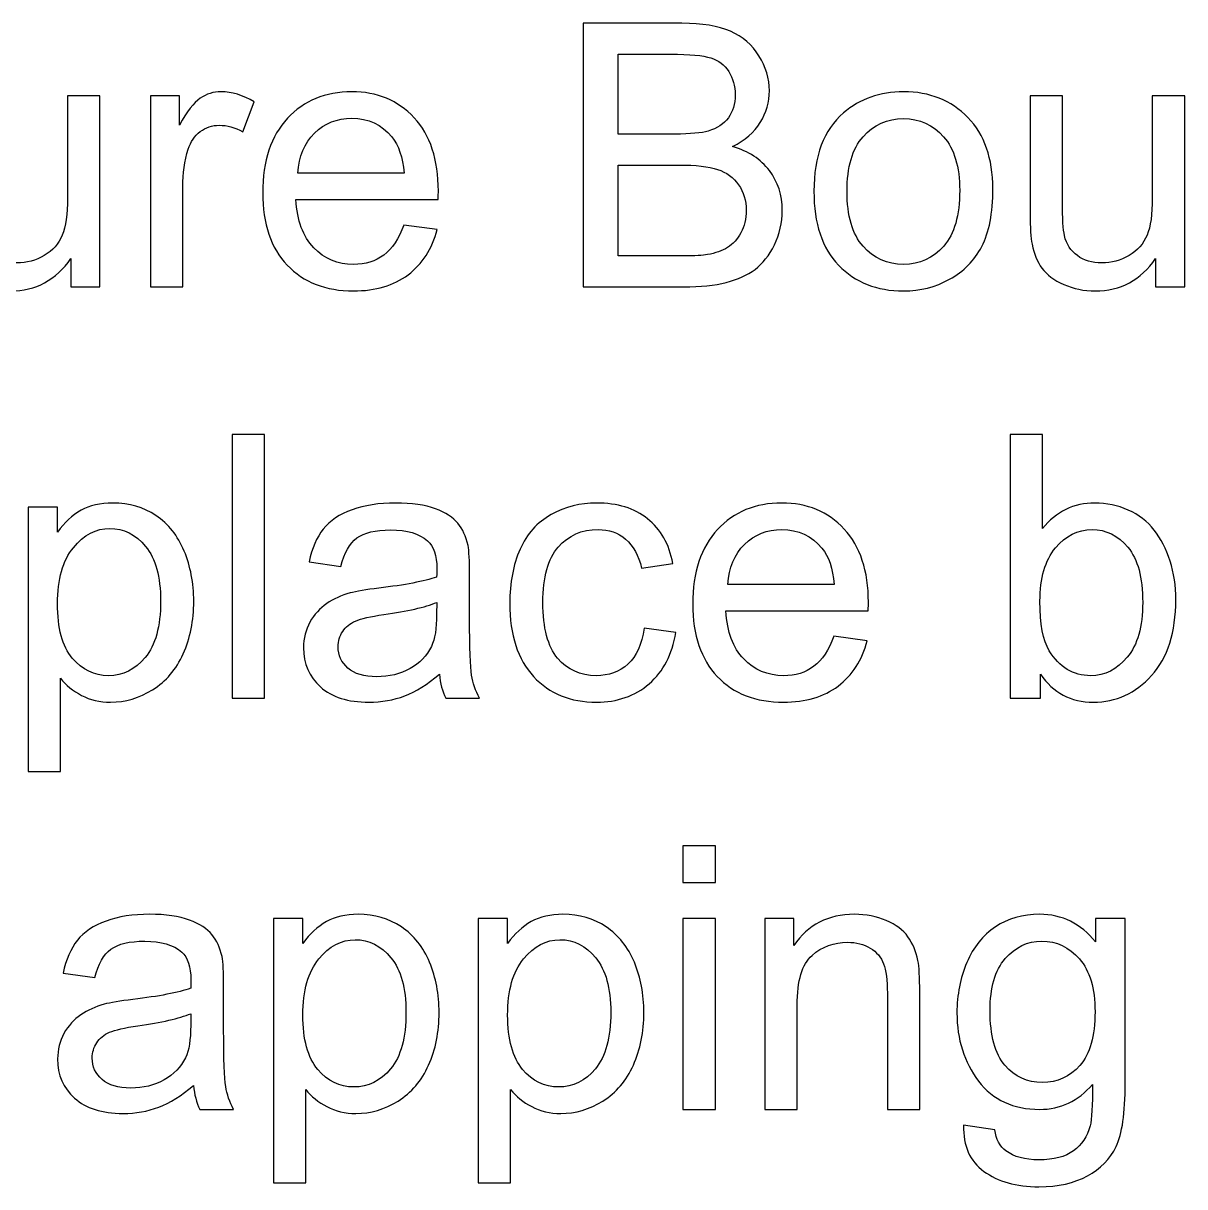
# Model space of a CAD drawing. Header units: centimetres. Extents: x 31 to 203, y -110 to 27.
# Drawn here: x 83.39 to 91.4, y -106.1 to -98.07 of the extents above; entities that cross this region are included whole.
import ezdxf

# ---------------------------------------------------------------- set-up
doc = ezdxf.new("R2010")
doc.units = ezdxf.units.CM
doc.header["$MEASUREMENT"] = 0
doc.layers.add('Layer 1', color=7, linetype='Continuous')

msp = doc.modelspace()

# ---------------------------------------------------------------- linework, layer by layer
at = {"layer": 'Layer 1', "color": 250}
for points, knots in [([(87.25064, -99.88693), (87.25064, -99.88693), (87.25064, -98.06829), (87.25064, -98.06829), (87.25064, -98.06829), (87.93305, -98.06829), (87.93305, -98.06829), (88.07191, -98.06829), (88.18324, -98.08649), (88.26749, -98.12332), (88.35131, -98.16015), (88.41692, -98.21688), (88.46434, -98.2935), (88.51217, -98.3697), (88.53588, -98.44971), (88.53588, -98.53353), (88.53588, -98.611), (88.51471, -98.68424), (88.4728, -98.75282), (88.43089, -98.8214), (88.36739, -98.87686), (88.2823, -98.91919), (88.39237, -98.95136), (88.47704, -99.0064), (88.53588, -99.08429), (88.59515, -99.16176), (88.62478, -99.25362), (88.62478, -99.35946), (88.62478, -99.44497), (88.60658, -99.52413), (88.57059, -99.59737), (88.53461, -99.67061), (88.49016, -99.72691), (88.43724, -99.7667), (88.38433, -99.80607), (88.31786, -99.83613), (88.23828, -99.85645), (88.15827, -99.87677), (88.06048, -99.88693), (87.94448, -99.88693), (87.94448, -99.88693), (87.25064, -99.88693), (87.25064, -99.88693)], [0, 0, 0, 0, 0.0714286, 0.0714286, 0.0714286, 0.1428571, 0.1428571, 0.1428571, 0.2142857, 0.2142857, 0.2142857, 0.2857143, 0.2857143, 0.2857143, 0.3571429, 0.3571429, 0.3571429, 0.4285714, 0.4285714, 0.4285714, 0.5, 0.5, 0.5, 0.5714286, 0.5714286, 0.5714286, 0.6428571, 0.6428571, 0.6428571, 0.7142857, 0.7142857, 0.7142857, 0.7857143, 0.7857143, 0.7857143, 0.8571429, 0.8571429, 0.8571429, 0.9285714, 0.9285714, 0.9285714, 1, 1, 1, 1]), ([(87.49194, -98.83283), (87.49194, -98.83283), (87.88522, -98.83283), (87.88522, -98.83283), (87.9919, -98.83283), (88.06852, -98.82563), (88.11466, -98.81166), (88.17605, -98.79346), (88.22219, -98.76298), (88.25309, -98.72065), (88.284, -98.67831), (88.29966, -98.6254), (88.29966, -98.56147), (88.29966, -98.50094), (88.28527, -98.4476), (88.25606, -98.40188), (88.22727, -98.35573), (88.18578, -98.32398), (88.13202, -98.30705), (88.07826, -98.29012), (87.98597, -98.28165), (87.85558, -98.28165), (87.85558, -98.28165), (87.49194, -98.28165), (87.49194, -98.28165), (87.49194, -98.28165), (87.49194, -98.83283), (87.49194, -98.83283)], [0, 0, 0, 0, 0.1111111, 0.1111111, 0.1111111, 0.2222222, 0.2222222, 0.2222222, 0.3333333, 0.3333333, 0.3333333, 0.4444444, 0.4444444, 0.4444444, 0.5555556, 0.5555556, 0.5555556, 0.6666667, 0.6666667, 0.6666667, 0.7777778, 0.7777778, 0.7777778, 0.8888889, 0.8888889, 0.8888889, 1, 1, 1, 1]), ([(83.71708, -99.88693), (83.71708, -99.88693), (83.71708, -99.69093), (83.71708, -99.69093), (83.61463, -99.84036), (83.47578, -99.91487), (83.3001, -99.91487), (83.22263, -99.91487), (83.15024, -99.90005), (83.08293, -99.87042), (83.01562, -99.84036), (82.96566, -99.80311), (82.93307, -99.75824), (82.90047, -99.71294), (82.87761, -99.65791), (82.86449, -99.59271), (82.8556, -99.54869), (82.85094, -99.47926), (82.85094, -99.38443), (82.85094, -99.38443), (82.85094, -98.56867), (82.85094, -98.56867), (82.85094, -98.56867), (83.07446, -98.56867), (83.07446, -98.56867), (83.07446, -98.56867), (83.07446, -99.29807), (83.07446, -99.29807), (83.07446, -99.41449), (83.07912, -99.49323), (83.08801, -99.53345), (83.10198, -99.59229), (83.13161, -99.63801), (83.17733, -99.67145), (83.22263, -99.7049), (83.27851, -99.72183), (83.34539, -99.72183), (83.41228, -99.72183), (83.47493, -99.7049), (83.53335, -99.67061), (83.59177, -99.63632), (83.63326, -99.58933), (83.65781, -99.53048), (83.68194, -99.47164), (83.69422, -99.3857), (83.69422, -99.27352), (83.69422, -99.27352), (83.69422, -98.56867), (83.69422, -98.56867), (83.69422, -98.56867), (83.91774, -98.56867), (83.91774, -98.56867), (83.91774, -98.56867), (83.91774, -99.88693), (83.91774, -99.88693), (83.91774, -99.88693), (83.71708, -99.88693), (83.71708, -99.88693)], [0, 0, 0, 0, 0.0526316, 0.0526316, 0.0526316, 0.1052632, 0.1052632, 0.1052632, 0.1578947, 0.1578947, 0.1578947, 0.2105263, 0.2105263, 0.2105263, 0.2631579, 0.2631579, 0.2631579, 0.3157895, 0.3157895, 0.3157895, 0.3684211, 0.3684211, 0.3684211, 0.4210526, 0.4210526, 0.4210526, 0.4736842, 0.4736842, 0.4736842, 0.5263158, 0.5263158, 0.5263158, 0.5789474, 0.5789474, 0.5789474, 0.6315789, 0.6315789, 0.6315789, 0.6842105, 0.6842105, 0.6842105, 0.7368421, 0.7368421, 0.7368421, 0.7894737, 0.7894737, 0.7894737, 0.8421053, 0.8421053, 0.8421053, 0.8947368, 0.8947368, 0.8947368, 0.9473684, 0.9473684, 0.9473684, 1, 1, 1, 1]), ([(84.26614, -99.88693), (84.26614, -99.88693), (84.26614, -98.56867), (84.26614, -98.56867), (84.26614, -98.56867), (84.4668, -98.56867), (84.4668, -98.56867), (84.4668, -98.56867), (84.4668, -98.7706), (84.4668, -98.7706), (84.51802, -98.67704), (84.56544, -98.61524), (84.60904, -98.5856), (84.65264, -98.55555), (84.70048, -98.54073), (84.75255, -98.54073), (84.8279, -98.54073), (84.90453, -98.56444), (84.98242, -98.61143), (84.98242, -98.61143), (84.90283, -98.81759), (84.90283, -98.81759), (84.84865, -98.78711), (84.79446, -98.77187), (84.74027, -98.77187), (84.69159, -98.77187), (84.64799, -98.78669), (84.60946, -98.8159), (84.57094, -98.84511), (84.54342, -98.88575), (84.52691, -98.93782), (84.50194, -99.01698), (84.48966, -99.10376), (84.48966, -99.19817), (84.48966, -99.19817), (84.48966, -99.88693), (84.48966, -99.88693), (84.48966, -99.88693), (84.26614, -99.88693), (84.26614, -99.88693)], [0, 0, 0, 0, 0.0769231, 0.0769231, 0.0769231, 0.1538462, 0.1538462, 0.1538462, 0.2307692, 0.2307692, 0.2307692, 0.3076923, 0.3076923, 0.3076923, 0.3846154, 0.3846154, 0.3846154, 0.4615385, 0.4615385, 0.4615385, 0.5384615, 0.5384615, 0.5384615, 0.6153846, 0.6153846, 0.6153846, 0.6923077, 0.6923077, 0.6923077, 0.7692308, 0.7692308, 0.7692308, 0.8461538, 0.8461538, 0.8461538, 0.9230769, 0.9230769, 0.9230769, 1, 1, 1, 1]), ([(86.01366, -99.46021), (86.01366, -99.46021), (86.2448, -99.49069), (86.2448, -99.49069), (86.20882, -99.62489), (86.14151, -99.72945), (86.04329, -99.80353), (85.94508, -99.87762), (85.81977, -99.91487), (85.66695, -99.91487), (85.47476, -99.91487), (85.32236, -99.8556), (85.20975, -99.73707), (85.09714, -99.61896), (85.04084, -99.45259), (85.04084, -99.23881), (85.04084, -99.01783), (85.09757, -98.84595), (85.21144, -98.72403), (85.32532, -98.60169), (85.47306, -98.54073), (85.65467, -98.54073), (85.83036, -98.54073), (85.97387, -98.60042), (86.0852, -98.72022), (86.19654, -98.84003), (86.25242, -99.00851), (86.25242, -99.22568), (86.25242, -99.23881), (86.252, -99.2587), (86.25115, -99.28495), (86.25115, -99.28495), (85.26944, -99.28495), (85.26944, -99.28495), (85.27791, -99.42931), (85.31855, -99.54022), (85.39221, -99.61684), (85.46544, -99.69347), (85.55731, -99.73199), (85.66695, -99.73199), (85.74865, -99.73199), (85.8185, -99.7104), (85.87608, -99.66722), (85.93407, -99.62404), (85.97979, -99.55504), (86.01366, -99.46021)], [0, 0, 0, 0, 0.0666667, 0.0666667, 0.0666667, 0.1333333, 0.1333333, 0.1333333, 0.2, 0.2, 0.2, 0.2666667, 0.2666667, 0.2666667, 0.3333333, 0.3333333, 0.3333333, 0.4, 0.4, 0.4, 0.4666667, 0.4666667, 0.4666667, 0.5333333, 0.5333333, 0.5333333, 0.6, 0.6, 0.6, 0.6666667, 0.6666667, 0.6666667, 0.7333333, 0.7333333, 0.7333333, 0.8, 0.8, 0.8, 0.8666667, 0.8666667, 0.8666667, 0.9333333, 0.9333333, 0.9333333, 1, 1, 1, 1]), ([(88.84322, -99.2278), (88.84322, -98.98438), (88.91095, -98.80404), (89.04684, -98.68678), (89.15987, -98.58941), (89.2983, -98.54073), (89.46129, -98.54073), (89.64205, -98.54073), (89.79022, -98.6), (89.90536, -98.71853), (90.02009, -98.83664), (90.07766, -99.00047), (90.07766, -99.20917), (90.07766, -99.37851), (90.05226, -99.51143), (90.00146, -99.60838), (89.95066, -99.70532), (89.87658, -99.78067), (89.77921, -99.83444), (89.68227, -99.8882), (89.57601, -99.91487), (89.46129, -99.91487), (89.27671, -99.91487), (89.1277, -99.85603), (89.01382, -99.73792), (88.89995, -99.61981), (88.84322, -99.44963), (88.84322, -99.2278)], [0, 0, 0, 0, 0.1111111, 0.1111111, 0.1111111, 0.2222222, 0.2222222, 0.2222222, 0.3333333, 0.3333333, 0.3333333, 0.4444444, 0.4444444, 0.4444444, 0.5555556, 0.5555556, 0.5555556, 0.6666667, 0.6666667, 0.6666667, 0.7777778, 0.7777778, 0.7777778, 0.8888889, 0.8888889, 0.8888889, 1, 1, 1, 1]), ([(91.20076, -99.88693), (91.20076, -99.88693), (91.20076, -99.69093), (91.20076, -99.69093), (91.09831, -99.84036), (90.95946, -99.91487), (90.78378, -99.91487), (90.70631, -99.91487), (90.63392, -99.90005), (90.56661, -99.87042), (90.4993, -99.84036), (90.44934, -99.80311), (90.41675, -99.75824), (90.38415, -99.71294), (90.36129, -99.65791), (90.34817, -99.59271), (90.33928, -99.54869), (90.33462, -99.47926), (90.33462, -99.38443), (90.33462, -99.38443), (90.33462, -98.56867), (90.33462, -98.56867), (90.33462, -98.56867), (90.55814, -98.56867), (90.55814, -98.56867), (90.55814, -98.56867), (90.55814, -99.29807), (90.55814, -99.29807), (90.55814, -99.41449), (90.5628, -99.49323), (90.57169, -99.53345), (90.58566, -99.59229), (90.61529, -99.63801), (90.66101, -99.67145), (90.70631, -99.7049), (90.76219, -99.72183), (90.82907, -99.72183), (90.89596, -99.72183), (90.95861, -99.7049), (91.01703, -99.67061), (91.07545, -99.63632), (91.11694, -99.58933), (91.14149, -99.53048), (91.16562, -99.47164), (91.1779, -99.3857), (91.1779, -99.27352), (91.1779, -99.27352), (91.1779, -98.56867), (91.1779, -98.56867), (91.1779, -98.56867), (91.40142, -98.56867), (91.40142, -98.56867), (91.40142, -98.56867), (91.40142, -99.88693), (91.40142, -99.88693), (91.40142, -99.88693), (91.20076, -99.88693), (91.20076, -99.88693)], [0, 0, 0, 0, 0.0526316, 0.0526316, 0.0526316, 0.1052632, 0.1052632, 0.1052632, 0.1578947, 0.1578947, 0.1578947, 0.2105263, 0.2105263, 0.2105263, 0.2631579, 0.2631579, 0.2631579, 0.3157895, 0.3157895, 0.3157895, 0.3684211, 0.3684211, 0.3684211, 0.4210526, 0.4210526, 0.4210526, 0.4736842, 0.4736842, 0.4736842, 0.5263158, 0.5263158, 0.5263158, 0.5789474, 0.5789474, 0.5789474, 0.6315789, 0.6315789, 0.6315789, 0.6842105, 0.6842105, 0.6842105, 0.7368421, 0.7368421, 0.7368421, 0.7894737, 0.7894737, 0.7894737, 0.8421053, 0.8421053, 0.8421053, 0.8947368, 0.8947368, 0.8947368, 0.9473684, 0.9473684, 0.9473684, 1, 1, 1, 1]), ([(85.28214, -99.10207), (85.28214, -99.10207), (86.0162, -99.10207), (86.0162, -99.10207), (86.00646, -98.99116), (85.9781, -98.90818), (85.93196, -98.85273), (85.86126, -98.76679), (85.76897, -98.72361), (85.65594, -98.72361), (85.5535, -98.72361), (85.46756, -98.7579), (85.39771, -98.82648), (85.32828, -98.89506), (85.28976, -98.98692), (85.28214, -99.10207)], [0, 0, 0, 0, 0.2, 0.2, 0.2, 0.4, 0.4, 0.4, 0.6, 0.6, 0.6, 0.8, 0.8, 0.8, 1, 1, 1, 1]), ([(89.07182, -99.22822), (89.07182, -99.39671), (89.10865, -99.52286), (89.18231, -99.60626), (89.25639, -99.69008), (89.3491, -99.73199), (89.46129, -99.73199), (89.5722, -99.73199), (89.66449, -99.69008), (89.73857, -99.60584), (89.81223, -99.52159), (89.84906, -99.39332), (89.84906, -99.22103), (89.84906, -99.05847), (89.81181, -98.93528), (89.73772, -98.85188), (89.66364, -98.76806), (89.57135, -98.72615), (89.46129, -98.72615), (89.3491, -98.72615), (89.25639, -98.76764), (89.18231, -98.85103), (89.10865, -98.93443), (89.07182, -99.06016), (89.07182, -99.22822)], [0, 0, 0, 0, 0.125, 0.125, 0.125, 0.25, 0.25, 0.25, 0.375, 0.375, 0.375, 0.5, 0.5, 0.5, 0.625, 0.625, 0.625, 0.75, 0.75, 0.75, 0.875, 0.875, 0.875, 1, 1, 1, 1]), ([(87.49194, -99.67357), (87.49194, -99.67357), (87.94491, -99.67357), (87.94491, -99.67357), (88.0228, -99.67357), (88.07741, -99.67061), (88.10916, -99.66468), (88.16419, -99.65494), (88.21076, -99.63843), (88.24801, -99.61515), (88.28527, -99.59187), (88.31575, -99.558), (88.33988, -99.51355), (88.36401, -99.4691), (88.37586, -99.41788), (88.37586, -99.35988), (88.37586, -99.29172), (88.3585, -99.23288), (88.32337, -99.1825), (88.28865, -99.13213), (88.24039, -99.09699), (88.17859, -99.07667), (88.1172, -99.05635), (88.0283, -99.04619), (87.91273, -99.04619), (87.91273, -99.04619), (87.49194, -99.04619), (87.49194, -99.04619), (87.49194, -99.04619), (87.49194, -99.67357), (87.49194, -99.67357)], [0, 0, 0, 0, 0.1, 0.1, 0.1, 0.2, 0.2, 0.2, 0.3, 0.3, 0.3, 0.4, 0.4, 0.4, 0.5, 0.5, 0.5, 0.6, 0.6, 0.6, 0.7, 0.7, 0.7, 0.8, 0.8, 0.8, 0.9, 0.9, 0.9, 1, 1, 1, 1]), ([(84.82918, -102.72454), (84.82918, -102.72454), (84.82918, -100.9059), (84.82918, -100.9059), (84.82918, -100.9059), (85.0527, -100.9059), (85.0527, -100.9059), (85.0527, -100.9059), (85.0527, -102.72454), (85.0527, -102.72454), (85.0527, -102.72454), (84.82918, -102.72454), (84.82918, -102.72454)], [0, 0, 0, 0, 0.25, 0.25, 0.25, 0.5, 0.5, 0.5, 0.75, 0.75, 0.75, 1, 1, 1, 1]), ([(90.40532, -102.72454), (90.40532, -102.72454), (90.19704, -102.72454), (90.19704, -102.72454), (90.19704, -102.72454), (90.19704, -100.9059), (90.19704, -100.9059), (90.19704, -100.9059), (90.42056, -100.9059), (90.42056, -100.9059), (90.42056, -100.9059), (90.42056, -101.55487), (90.42056, -101.55487), (90.51496, -101.43718), (90.63519, -101.37834), (90.78166, -101.37834), (90.86252, -101.37834), (90.93957, -101.39443), (91.01196, -101.42702), (91.08435, -101.45962), (91.14361, -101.50576), (91.1906, -101.56461), (91.23717, -101.62387), (91.274, -101.69499), (91.30025, -101.77839), (91.32692, -101.86136), (91.34004, -101.95069), (91.34004, -102.04551), (91.34004, -102.27073), (91.28416, -102.44514), (91.17282, -102.56791), (91.06106, -102.6911), (90.92729, -102.75248), (90.77108, -102.75248), (90.61572, -102.75248), (90.4938, -102.68771), (90.40532, -102.55859), (90.40532, -102.55859), (90.40532, -102.72454), (90.40532, -102.72454)], [0, 0, 0, 0, 0.0769231, 0.0769231, 0.0769231, 0.1538462, 0.1538462, 0.1538462, 0.2307692, 0.2307692, 0.2307692, 0.3076923, 0.3076923, 0.3076923, 0.3846154, 0.3846154, 0.3846154, 0.4615385, 0.4615385, 0.4615385, 0.5384615, 0.5384615, 0.5384615, 0.6153846, 0.6153846, 0.6153846, 0.6923077, 0.6923077, 0.6923077, 0.7692308, 0.7692308, 0.7692308, 0.8461538, 0.8461538, 0.8461538, 0.9230769, 0.9230769, 0.9230769, 1, 1, 1, 1]), ([(83.4216, -103.23), (83.4216, -103.23), (83.4216, -101.40628), (83.4216, -101.40628), (83.4216, -101.40628), (83.6248, -101.40628), (83.6248, -101.40628), (83.6248, -101.40628), (83.6248, -101.57942), (83.6248, -101.57942), (83.67264, -101.51254), (83.72682, -101.46216), (83.78736, -101.42872), (83.84747, -101.39527), (83.92071, -101.37834), (84.00665, -101.37834), (84.11925, -101.37834), (84.21831, -101.40713), (84.30425, -101.46512), (84.39019, -101.5227), (84.45496, -101.6044), (84.49898, -101.70939), (84.54259, -101.8148), (84.5646, -101.92994), (84.5646, -102.05567), (84.5646, -102.18987), (84.54047, -102.31094), (84.49221, -102.41889), (84.44395, -102.52642), (84.37368, -102.60897), (84.28139, -102.66654), (84.18953, -102.72369), (84.09258, -102.75248), (83.99098, -102.75248), (83.91648, -102.75248), (83.84959, -102.73682), (83.79075, -102.70549), (83.73148, -102.67416), (83.68322, -102.63479), (83.64512, -102.58696), (83.64512, -102.58696), (83.64512, -103.23), (83.64512, -103.23), (83.64512, -103.23), (83.4216, -103.23), (83.4216, -103.23)], [0, 0, 0, 0, 0.0666667, 0.0666667, 0.0666667, 0.1333333, 0.1333333, 0.1333333, 0.2, 0.2, 0.2, 0.2666667, 0.2666667, 0.2666667, 0.3333333, 0.3333333, 0.3333333, 0.4, 0.4, 0.4, 0.4666667, 0.4666667, 0.4666667, 0.5333333, 0.5333333, 0.5333333, 0.6, 0.6, 0.6, 0.6666667, 0.6666667, 0.6666667, 0.7333333, 0.7333333, 0.7333333, 0.8, 0.8, 0.8, 0.8666667, 0.8666667, 0.8666667, 0.9333333, 0.9333333, 0.9333333, 1, 1, 1, 1]), ([(86.25962, -102.55944), (86.17665, -102.63014), (86.09664, -102.67967), (86.02001, -102.70888), (85.94339, -102.73809), (85.86126, -102.75248), (85.77321, -102.75248), (85.62843, -102.75248), (85.51709, -102.71734), (85.4392, -102.64665), (85.36131, -102.57637), (85.32236, -102.4862), (85.32236, -102.37656), (85.32236, -102.31221), (85.33718, -102.25337), (85.36639, -102.20003), (85.39602, -102.14669), (85.43454, -102.10436), (85.48196, -102.07218), (85.52979, -102.04001), (85.58313, -102.01546), (85.64282, -101.99895), (85.68685, -101.98752), (85.75331, -101.97651), (85.84179, -101.9655), (86.02213, -101.94434), (86.15548, -101.91851), (86.24057, -101.88888), (86.24142, -101.8584), (86.24184, -101.83893), (86.24184, -101.83088), (86.24184, -101.74029), (86.22067, -101.67637), (86.17834, -101.63911), (86.12119, -101.58874), (86.0361, -101.56376), (85.92349, -101.56376), (85.81808, -101.56376), (85.74019, -101.58239), (85.69024, -101.61922), (85.63986, -101.65605), (85.60303, -101.72124), (85.5789, -101.81522), (85.5789, -101.81522), (85.36046, -101.78474), (85.36046, -101.78474), (85.38036, -101.69118), (85.41295, -101.61541), (85.45867, -101.55783), (85.50439, -101.50026), (85.57043, -101.45623), (85.65679, -101.42491), (85.74273, -101.394), (85.84306, -101.37834), (85.95651, -101.37834), (86.06912, -101.37834), (86.16098, -101.39146), (86.23168, -101.41813), (86.30195, -101.4448), (86.35402, -101.47782), (86.38704, -101.51804), (86.42006, -101.55826), (86.44335, -101.60906), (86.45689, -101.67044), (86.46409, -101.70854), (86.4679, -101.77712), (86.4679, -101.87576), (86.4679, -101.87576), (86.4679, -102.17209), (86.4679, -102.17209), (86.4679, -102.3791), (86.47256, -102.50991), (86.48187, -102.56537), (86.49076, -102.62082), (86.50939, -102.67374), (86.53648, -102.72454), (86.53648, -102.72454), (86.3028, -102.72454), (86.3028, -102.72454), (86.28036, -102.67755), (86.26597, -102.62252), (86.25962, -102.55944)], [0, 0, 0, 0, 0.037037, 0.037037, 0.037037, 0.0740741, 0.0740741, 0.0740741, 0.1111111, 0.1111111, 0.1111111, 0.1481481, 0.1481481, 0.1481481, 0.1851852, 0.1851852, 0.1851852, 0.2222222, 0.2222222, 0.2222222, 0.2592593, 0.2592593, 0.2592593, 0.2962963, 0.2962963, 0.2962963, 0.3333333, 0.3333333, 0.3333333, 0.3703704, 0.3703704, 0.3703704, 0.4074074, 0.4074074, 0.4074074, 0.4444444, 0.4444444, 0.4444444, 0.4814815, 0.4814815, 0.4814815, 0.5185185, 0.5185185, 0.5185185, 0.5555556, 0.5555556, 0.5555556, 0.5925926, 0.5925926, 0.5925926, 0.6296296, 0.6296296, 0.6296296, 0.6666667, 0.6666667, 0.6666667, 0.7037037, 0.7037037, 0.7037037, 0.7407407, 0.7407407, 0.7407407, 0.7777778, 0.7777778, 0.7777778, 0.8148148, 0.8148148, 0.8148148, 0.8518519, 0.8518519, 0.8518519, 0.8888889, 0.8888889, 0.8888889, 0.9259259, 0.9259259, 0.9259259, 0.962963, 0.962963, 0.962963, 1, 1, 1, 1]), ([(87.67228, -102.24194), (87.67228, -102.24194), (87.89072, -102.27242), (87.89072, -102.27242), (87.86659, -102.4227), (87.80563, -102.53997), (87.70699, -102.62506), (87.60836, -102.71015), (87.48686, -102.75248), (87.34335, -102.75248), (87.16343, -102.75248), (87.01865, -102.69364), (86.90943, -102.57595), (86.79979, -102.45826), (86.74518, -102.28978), (86.74518, -102.07049), (86.74518, -101.92825), (86.76889, -101.80421), (86.81588, -101.69753), (86.86287, -101.59128), (86.93441, -101.51127), (87.03093, -101.45835), (87.12703, -101.40501), (87.23159, -101.37834), (87.34504, -101.37834), (87.48771, -101.37834), (87.60497, -101.41432), (87.69556, -101.48671), (87.78658, -101.5591), (87.845, -101.66197), (87.8704, -101.7949), (87.8704, -101.7949), (87.6545, -101.82792), (87.6545, -101.82792), (87.63376, -101.73944), (87.59735, -101.67298), (87.54443, -101.62811), (87.49194, -101.58366), (87.42844, -101.56122), (87.35393, -101.56122), (87.24133, -101.56122), (87.14989, -101.60144), (87.07919, -101.68187), (87.00892, -101.76273), (86.97378, -101.88973), (86.97378, -102.06414), (86.97378, -102.24109), (87.00765, -102.36936), (87.07538, -102.44937), (87.14354, -102.52938), (87.23201, -102.5696), (87.34081, -102.5696), (87.42886, -102.5696), (87.5021, -102.54293), (87.56052, -102.48917), (87.61936, -102.43583), (87.65662, -102.35328), (87.67228, -102.24194)], [0, 0, 0, 0, 0.0526316, 0.0526316, 0.0526316, 0.1052632, 0.1052632, 0.1052632, 0.1578947, 0.1578947, 0.1578947, 0.2105263, 0.2105263, 0.2105263, 0.2631579, 0.2631579, 0.2631579, 0.3157895, 0.3157895, 0.3157895, 0.3684211, 0.3684211, 0.3684211, 0.4210526, 0.4210526, 0.4210526, 0.4736842, 0.4736842, 0.4736842, 0.5263158, 0.5263158, 0.5263158, 0.5789474, 0.5789474, 0.5789474, 0.6315789, 0.6315789, 0.6315789, 0.6842105, 0.6842105, 0.6842105, 0.7368421, 0.7368421, 0.7368421, 0.7894737, 0.7894737, 0.7894737, 0.8421053, 0.8421053, 0.8421053, 0.8947368, 0.8947368, 0.8947368, 0.9473684, 0.9473684, 0.9473684, 1, 1, 1, 1]), ([(88.98038, -102.29782), (88.98038, -102.29782), (89.21152, -102.3283), (89.21152, -102.3283), (89.17554, -102.4625), (89.10823, -102.56706), (89.01001, -102.64114), (88.9118, -102.71523), (88.78649, -102.75248), (88.63367, -102.75248), (88.44148, -102.75248), (88.28908, -102.69321), (88.17647, -102.57468), (88.06386, -102.45657), (88.00756, -102.2902), (88.00756, -102.07642), (88.00756, -101.85544), (88.06429, -101.68356), (88.17816, -101.56164), (88.29204, -101.4393), (88.43978, -101.37834), (88.62139, -101.37834), (88.79708, -101.37834), (88.94059, -101.43803), (89.05192, -101.55783), (89.16326, -101.67764), (89.21914, -101.84612), (89.21914, -102.06329), (89.21914, -102.07642), (89.21872, -102.09631), (89.21787, -102.12256), (89.21787, -102.12256), (88.23616, -102.12256), (88.23616, -102.12256), (88.24463, -102.26692), (88.28527, -102.37783), (88.35893, -102.45445), (88.43216, -102.53108), (88.52403, -102.5696), (88.63367, -102.5696), (88.71537, -102.5696), (88.78522, -102.54801), (88.8428, -102.50483), (88.90079, -102.46165), (88.94651, -102.39265), (88.98038, -102.29782)], [0, 0, 0, 0, 0.0666667, 0.0666667, 0.0666667, 0.1333333, 0.1333333, 0.1333333, 0.2, 0.2, 0.2, 0.2666667, 0.2666667, 0.2666667, 0.3333333, 0.3333333, 0.3333333, 0.4, 0.4, 0.4, 0.4666667, 0.4666667, 0.4666667, 0.5333333, 0.5333333, 0.5333333, 0.6, 0.6, 0.6, 0.6666667, 0.6666667, 0.6666667, 0.7333333, 0.7333333, 0.7333333, 0.8, 0.8, 0.8, 0.8666667, 0.8666667, 0.8666667, 0.9333333, 0.9333333, 0.9333333, 1, 1, 1, 1]), ([(83.6248, -102.07345), (83.6248, -102.24236), (83.65909, -102.36725), (83.72725, -102.4481), (83.79583, -102.52896), (83.8788, -102.5696), (83.97617, -102.5696), (84.07523, -102.5696), (84.15989, -102.52769), (84.23017, -102.44387), (84.30086, -102.36005), (84.336, -102.23051), (84.336, -102.05483), (84.336, -101.88719), (84.30171, -101.76188), (84.23271, -101.67848), (84.1637, -101.59509), (84.08158, -101.5536), (83.9859, -101.5536), (83.89108, -101.5536), (83.80726, -101.59805), (83.73444, -101.68653), (83.66121, -101.77543), (83.6248, -101.90412), (83.6248, -102.07345)], [0, 0, 0, 0, 0.125, 0.125, 0.125, 0.25, 0.25, 0.25, 0.375, 0.375, 0.375, 0.5, 0.5, 0.5, 0.625, 0.625, 0.625, 0.75, 0.75, 0.75, 0.875, 0.875, 0.875, 1, 1, 1, 1]), ([(88.24886, -101.93968), (88.24886, -101.93968), (88.98292, -101.93968), (88.98292, -101.93968), (88.97318, -101.82877), (88.94482, -101.74579), (88.89868, -101.69034), (88.82798, -101.6044), (88.73569, -101.56122), (88.62266, -101.56122), (88.52022, -101.56122), (88.43428, -101.59551), (88.36443, -101.66409), (88.295, -101.73267), (88.25648, -101.82453), (88.24886, -101.93968)], [0, 0, 0, 0, 0.2, 0.2, 0.2, 0.4, 0.4, 0.4, 0.6, 0.6, 0.6, 0.8, 0.8, 0.8, 1, 1, 1, 1]), ([(90.40278, -102.05567), (90.40278, -102.21315), (90.42437, -102.32703), (90.46713, -102.3973), (90.5374, -102.51203), (90.63223, -102.5696), (90.75203, -102.5696), (90.84982, -102.5696), (90.93406, -102.52727), (91.00476, -102.4426), (91.07588, -102.35793), (91.11144, -102.23178), (91.11144, -102.06414), (91.11144, -101.89227), (91.07757, -101.76569), (91.00942, -101.68399), (90.94126, -101.60228), (90.85871, -101.56122), (90.76219, -101.56122), (90.6644, -101.56122), (90.58016, -101.60355), (90.50946, -101.68822), (90.43834, -101.77289), (90.40278, -101.89523), (90.40278, -102.05567)], [0, 0, 0, 0, 0.125, 0.125, 0.125, 0.25, 0.25, 0.25, 0.375, 0.375, 0.375, 0.5, 0.5, 0.5, 0.625, 0.625, 0.625, 0.75, 0.75, 0.75, 0.875, 0.875, 0.875, 1, 1, 1, 1]), ([(86.24184, -102.06414), (86.16056, -102.09716), (86.03864, -102.1251), (85.87608, -102.14796), (85.78379, -102.16108), (85.7186, -102.1759), (85.6805, -102.19241), (85.6424, -102.20892), (85.61319, -102.23305), (85.59245, -102.26438), (85.5717, -102.29613), (85.56112, -102.33126), (85.56112, -102.37021), (85.56112, -102.42905), (85.58356, -102.47858), (85.62885, -102.51795), (85.67415, -102.55732), (85.74019, -102.57722), (85.82697, -102.57722), (85.91291, -102.57722), (85.98953, -102.55859), (86.05684, -102.52092), (86.12373, -102.48366), (86.17326, -102.43244), (86.20459, -102.36767), (86.22872, -102.31729), (86.24057, -102.24321), (86.24057, -102.14542), (86.24057, -102.14542), (86.24184, -102.06414), (86.24184, -102.06414)], [0, 0, 0, 0, 0.1, 0.1, 0.1, 0.2, 0.2, 0.2, 0.3, 0.3, 0.3, 0.4, 0.4, 0.4, 0.5, 0.5, 0.5, 0.6, 0.6, 0.6, 0.7, 0.7, 0.7, 0.8, 0.8, 0.8, 0.9, 0.9, 0.9, 1, 1, 1, 1]), ([(87.93982, -103.99751), (87.93982, -103.99751), (87.93982, -103.74351), (87.93982, -103.74351), (87.93982, -103.74351), (88.16334, -103.74351), (88.16334, -103.74351), (88.16334, -103.74351), (88.16334, -103.99751), (88.16334, -103.99751), (88.16334, -103.99751), (87.93982, -103.99751), (87.93982, -103.99751)], [0, 0, 0, 0, 0.25, 0.25, 0.25, 0.5, 0.5, 0.5, 0.75, 0.75, 0.75, 1, 1, 1, 1]), ([(84.5629, -105.39705), (84.47993, -105.46775), (84.39992, -105.51728), (84.32329, -105.54649), (84.24667, -105.5757), (84.16454, -105.59009), (84.07649, -105.59009), (83.93171, -105.59009), (83.82037, -105.55495), (83.74248, -105.48426), (83.66459, -105.41398), (83.62564, -105.32381), (83.62564, -105.21417), (83.62564, -105.14982), (83.64046, -105.09098), (83.66967, -105.03764), (83.6993, -104.9843), (83.73782, -104.94197), (83.78524, -104.90979), (83.83307, -104.87762), (83.88641, -104.85307), (83.9461, -104.83656), (83.99013, -104.82513), (84.05659, -104.81412), (84.14507, -104.80311), (84.32541, -104.78195), (84.45876, -104.75612), (84.54385, -104.72649), (84.5447, -104.69601), (84.54512, -104.67654), (84.54512, -104.66849), (84.54512, -104.5779), (84.52395, -104.51398), (84.48162, -104.47672), (84.42447, -104.42635), (84.33938, -104.40137), (84.22677, -104.40137), (84.12136, -104.40137), (84.04347, -104.42), (83.99352, -104.45683), (83.94314, -104.49366), (83.90631, -104.55885), (83.88218, -104.65283), (83.88218, -104.65283), (83.66374, -104.62235), (83.66374, -104.62235), (83.68364, -104.52879), (83.71623, -104.45302), (83.76195, -104.39544), (83.80767, -104.33787), (83.87371, -104.29384), (83.96007, -104.26252), (84.04601, -104.23161), (84.14634, -104.21595), (84.25979, -104.21595), (84.3724, -104.21595), (84.46426, -104.22907), (84.53496, -104.25574), (84.60523, -104.28241), (84.6573, -104.31543), (84.69032, -104.35565), (84.72334, -104.39587), (84.74663, -104.44667), (84.76017, -104.50805), (84.76737, -104.54615), (84.77118, -104.61473), (84.77118, -104.71337), (84.77118, -104.71337), (84.77118, -105.0097), (84.77118, -105.0097), (84.77118, -105.21671), (84.77584, -105.34752), (84.78515, -105.40298), (84.79404, -105.45843), (84.81267, -105.51135), (84.83976, -105.56215), (84.83976, -105.56215), (84.60608, -105.56215), (84.60608, -105.56215), (84.58364, -105.51516), (84.56925, -105.46013), (84.5629, -105.39705)], [0, 0, 0, 0, 0.037037, 0.037037, 0.037037, 0.0740741, 0.0740741, 0.0740741, 0.1111111, 0.1111111, 0.1111111, 0.1481481, 0.1481481, 0.1481481, 0.1851852, 0.1851852, 0.1851852, 0.2222222, 0.2222222, 0.2222222, 0.2592593, 0.2592593, 0.2592593, 0.2962963, 0.2962963, 0.2962963, 0.3333333, 0.3333333, 0.3333333, 0.3703704, 0.3703704, 0.3703704, 0.4074074, 0.4074074, 0.4074074, 0.4444444, 0.4444444, 0.4444444, 0.4814815, 0.4814815, 0.4814815, 0.5185185, 0.5185185, 0.5185185, 0.5555556, 0.5555556, 0.5555556, 0.5925926, 0.5925926, 0.5925926, 0.6296296, 0.6296296, 0.6296296, 0.6666667, 0.6666667, 0.6666667, 0.7037037, 0.7037037, 0.7037037, 0.7407407, 0.7407407, 0.7407407, 0.7777778, 0.7777778, 0.7777778, 0.8148148, 0.8148148, 0.8148148, 0.8518519, 0.8518519, 0.8518519, 0.8888889, 0.8888889, 0.8888889, 0.9259259, 0.9259259, 0.9259259, 0.962963, 0.962963, 0.962963, 1, 1, 1, 1]), ([(85.1145, -106.06761), (85.1145, -106.06761), (85.1145, -104.24389), (85.1145, -104.24389), (85.1145, -104.24389), (85.3177, -104.24389), (85.3177, -104.24389), (85.3177, -104.24389), (85.3177, -104.41703), (85.3177, -104.41703), (85.36554, -104.35015), (85.41972, -104.29977), (85.48026, -104.26633), (85.54037, -104.23288), (85.61361, -104.21595), (85.69955, -104.21595), (85.81215, -104.21595), (85.91121, -104.24474), (85.99715, -104.30273), (86.08309, -104.36031), (86.14786, -104.44201), (86.19188, -104.547), (86.23549, -104.65241), (86.2575, -104.76755), (86.2575, -104.89328), (86.2575, -105.02748), (86.23337, -105.14855), (86.18511, -105.2565), (86.13685, -105.36403), (86.06658, -105.44658), (85.97429, -105.50415), (85.88243, -105.5613), (85.78548, -105.59009), (85.68388, -105.59009), (85.60938, -105.59009), (85.54249, -105.57443), (85.48365, -105.5431), (85.42438, -105.51177), (85.37612, -105.4724), (85.33802, -105.42457), (85.33802, -105.42457), (85.33802, -106.06761), (85.33802, -106.06761), (85.33802, -106.06761), (85.1145, -106.06761), (85.1145, -106.06761)], [0, 0, 0, 0, 0.0666667, 0.0666667, 0.0666667, 0.1333333, 0.1333333, 0.1333333, 0.2, 0.2, 0.2, 0.2666667, 0.2666667, 0.2666667, 0.3333333, 0.3333333, 0.3333333, 0.4, 0.4, 0.4, 0.4666667, 0.4666667, 0.4666667, 0.5333333, 0.5333333, 0.5333333, 0.6, 0.6, 0.6, 0.6666667, 0.6666667, 0.6666667, 0.7333333, 0.7333333, 0.7333333, 0.8, 0.8, 0.8, 0.8666667, 0.8666667, 0.8666667, 0.9333333, 0.9333333, 0.9333333, 1, 1, 1, 1]), ([(86.52716, -106.06761), (86.52716, -106.06761), (86.52716, -104.24389), (86.52716, -104.24389), (86.52716, -104.24389), (86.73036, -104.24389), (86.73036, -104.24389), (86.73036, -104.24389), (86.73036, -104.41703), (86.73036, -104.41703), (86.7782, -104.35015), (86.83238, -104.29977), (86.89292, -104.26633), (86.95303, -104.23288), (87.02627, -104.21595), (87.11221, -104.21595), (87.22481, -104.21595), (87.32387, -104.24474), (87.40981, -104.30273), (87.49575, -104.36031), (87.56052, -104.44201), (87.60454, -104.547), (87.64815, -104.65241), (87.67016, -104.76755), (87.67016, -104.89328), (87.67016, -105.02748), (87.64603, -105.14855), (87.59777, -105.2565), (87.54951, -105.36403), (87.47924, -105.44658), (87.38695, -105.50415), (87.29509, -105.5613), (87.19814, -105.59009), (87.09654, -105.59009), (87.02204, -105.59009), (86.95515, -105.57443), (86.89631, -105.5431), (86.83704, -105.51177), (86.78878, -105.4724), (86.75068, -105.42457), (86.75068, -105.42457), (86.75068, -106.06761), (86.75068, -106.06761), (86.75068, -106.06761), (86.52716, -106.06761), (86.52716, -106.06761)], [0, 0, 0, 0, 0.0666667, 0.0666667, 0.0666667, 0.1333333, 0.1333333, 0.1333333, 0.2, 0.2, 0.2, 0.2666667, 0.2666667, 0.2666667, 0.3333333, 0.3333333, 0.3333333, 0.4, 0.4, 0.4, 0.4666667, 0.4666667, 0.4666667, 0.5333333, 0.5333333, 0.5333333, 0.6, 0.6, 0.6, 0.6666667, 0.6666667, 0.6666667, 0.7333333, 0.7333333, 0.7333333, 0.8, 0.8, 0.8, 0.8666667, 0.8666667, 0.8666667, 0.9333333, 0.9333333, 0.9333333, 1, 1, 1, 1]), ([(87.93982, -105.56215), (87.93982, -105.56215), (87.93982, -104.24389), (87.93982, -104.24389), (87.93982, -104.24389), (88.16334, -104.24389), (88.16334, -104.24389), (88.16334, -104.24389), (88.16334, -105.56215), (88.16334, -105.56215), (88.16334, -105.56215), (87.93982, -105.56215), (87.93982, -105.56215)], [0, 0, 0, 0, 0.25, 0.25, 0.25, 0.5, 0.5, 0.5, 0.75, 0.75, 0.75, 1, 1, 1, 1]), ([(88.50412, -105.56215), (88.50412, -105.56215), (88.50412, -104.24389), (88.50412, -104.24389), (88.50412, -104.24389), (88.70478, -104.24389), (88.70478, -104.24389), (88.70478, -104.24389), (88.70478, -104.431), (88.70478, -104.431), (88.8013, -104.28749), (88.941, -104.21595), (89.12346, -104.21595), (89.20304, -104.21595), (89.27586, -104.23034), (89.34232, -104.25871), (89.40878, -104.28707), (89.45874, -104.32475), (89.49176, -104.37089), (89.52478, -104.41703), (89.54806, -104.47207), (89.56118, -104.53557), (89.56923, -104.57705), (89.57346, -104.64944), (89.57346, -104.75274), (89.57346, -104.75274), (89.57346, -105.56215), (89.57346, -105.56215), (89.57346, -105.56215), (89.34994, -105.56215), (89.34994, -105.56215), (89.34994, -105.56215), (89.34994, -104.7612), (89.34994, -104.7612), (89.34994, -104.67019), (89.34147, -104.60203), (89.32412, -104.55716), (89.30676, -104.51228), (89.27586, -104.4763), (89.23183, -104.44921), (89.1878, -104.42254), (89.13573, -104.40899), (89.07647, -104.40899), (88.98164, -104.40899), (88.89994, -104.43905), (88.83093, -104.49958), (88.76193, -104.5597), (88.72764, -104.67442), (88.72764, -104.84291), (88.72764, -104.84291), (88.72764, -105.56215), (88.72764, -105.56215), (88.72764, -105.56215), (88.50412, -105.56215), (88.50412, -105.56215)], [0, 0, 0, 0, 0.0555556, 0.0555556, 0.0555556, 0.1111111, 0.1111111, 0.1111111, 0.1666667, 0.1666667, 0.1666667, 0.2222222, 0.2222222, 0.2222222, 0.2777778, 0.2777778, 0.2777778, 0.3333333, 0.3333333, 0.3333333, 0.3888889, 0.3888889, 0.3888889, 0.4444444, 0.4444444, 0.4444444, 0.5, 0.5, 0.5, 0.5555556, 0.5555556, 0.5555556, 0.6111111, 0.6111111, 0.6111111, 0.6666667, 0.6666667, 0.6666667, 0.7222222, 0.7222222, 0.7222222, 0.7777778, 0.7777778, 0.7777778, 0.8333333, 0.8333333, 0.8333333, 0.8888889, 0.8888889, 0.8888889, 0.9444444, 0.9444444, 0.9444444, 1, 1, 1, 1]), ([(89.87572, -105.67137), (89.87572, -105.67137), (90.09162, -105.70185), (90.09162, -105.70185), (90.10051, -105.76874), (90.12591, -105.81742), (90.16739, -105.84832), (90.22285, -105.88939), (90.29863, -105.91013), (90.39472, -105.91013), (90.49802, -105.91013), (90.57803, -105.88939), (90.63433, -105.84832), (90.69063, -105.80726), (90.72873, -105.74926), (90.74863, -105.67518), (90.76006, -105.62988), (90.76556, -105.53463), (90.76472, -105.38943), (90.66693, -105.50458), (90.54543, -105.56215), (90.3998, -105.56215), (90.21862, -105.56215), (90.07807, -105.49696), (89.97901, -105.36615), (89.87953, -105.23576), (89.83, -105.07913), (89.83, -104.89667), (89.83, -104.77094), (89.85286, -104.65495), (89.89815, -104.54869), (89.94345, -104.44243), (90.00949, -104.36073), (90.09585, -104.30273), (90.18221, -104.24474), (90.28381, -104.21595), (90.40065, -104.21595), (90.55601, -104.21595), (90.68428, -104.27945), (90.78504, -104.40645), (90.78504, -104.40645), (90.78504, -104.24389), (90.78504, -104.24389), (90.78504, -104.24389), (90.99078, -104.24389), (90.99078, -104.24389), (90.99078, -104.24389), (90.99078, -105.38223), (90.99078, -105.38223), (90.99078, -105.58755), (90.97003, -105.73275), (90.92812, -105.81827), (90.88664, -105.90378), (90.82017, -105.97151), (90.73, -106.02104), (90.63941, -106.07057), (90.52807, -106.09555), (90.39599, -106.09555), (90.23894, -106.09555), (90.11236, -106.06041), (90.01584, -105.98972), (89.9189, -105.91944), (89.87233, -105.81319), (89.87572, -105.67137)], [0, 0, 0, 0, 0.047619, 0.047619, 0.047619, 0.0952381, 0.0952381, 0.0952381, 0.1428571, 0.1428571, 0.1428571, 0.1904762, 0.1904762, 0.1904762, 0.2380952, 0.2380952, 0.2380952, 0.2857143, 0.2857143, 0.2857143, 0.3333333, 0.3333333, 0.3333333, 0.3809524, 0.3809524, 0.3809524, 0.4285714, 0.4285714, 0.4285714, 0.4761905, 0.4761905, 0.4761905, 0.5238095, 0.5238095, 0.5238095, 0.5714286, 0.5714286, 0.5714286, 0.6190476, 0.6190476, 0.6190476, 0.6666667, 0.6666667, 0.6666667, 0.7142857, 0.7142857, 0.7142857, 0.7619048, 0.7619048, 0.7619048, 0.8095238, 0.8095238, 0.8095238, 0.8571429, 0.8571429, 0.8571429, 0.9047619, 0.9047619, 0.9047619, 0.952381, 0.952381, 0.952381, 1, 1, 1, 1]), ([(85.3177, -104.91106), (85.3177, -105.07997), (85.35199, -105.20486), (85.42015, -105.28571), (85.48873, -105.36657), (85.5717, -105.40721), (85.66907, -105.40721), (85.76813, -105.40721), (85.85279, -105.3653), (85.92307, -105.28148), (85.99376, -105.19766), (86.0289, -105.06812), (86.0289, -104.89244), (86.0289, -104.7248), (85.99461, -104.59949), (85.92561, -104.51609), (85.8566, -104.4327), (85.77448, -104.39121), (85.6788, -104.39121), (85.58398, -104.39121), (85.50016, -104.43566), (85.42734, -104.52414), (85.35411, -104.61304), (85.3177, -104.74173), (85.3177, -104.91106)], [0, 0, 0, 0, 0.125, 0.125, 0.125, 0.25, 0.25, 0.25, 0.375, 0.375, 0.375, 0.5, 0.5, 0.5, 0.625, 0.625, 0.625, 0.75, 0.75, 0.75, 0.875, 0.875, 0.875, 1, 1, 1, 1]), ([(86.73036, -104.91106), (86.73036, -105.07997), (86.76465, -105.20486), (86.83281, -105.28571), (86.90139, -105.36657), (86.98436, -105.40721), (87.08173, -105.40721), (87.18079, -105.40721), (87.26545, -105.3653), (87.33573, -105.28148), (87.40642, -105.19766), (87.44156, -105.06812), (87.44156, -104.89244), (87.44156, -104.7248), (87.40727, -104.59949), (87.33827, -104.51609), (87.26926, -104.4327), (87.18714, -104.39121), (87.09146, -104.39121), (86.99664, -104.39121), (86.91282, -104.43566), (86.84, -104.52414), (86.76677, -104.61304), (86.73036, -104.74173), (86.73036, -104.91106)], [0, 0, 0, 0, 0.125, 0.125, 0.125, 0.25, 0.25, 0.25, 0.375, 0.375, 0.375, 0.5, 0.5, 0.5, 0.625, 0.625, 0.625, 0.75, 0.75, 0.75, 0.875, 0.875, 0.875, 1, 1, 1, 1]), ([(90.0586, -104.88058), (90.0586, -105.05288), (90.09289, -105.17861), (90.16147, -105.25777), (90.23047, -105.33694), (90.31641, -105.37673), (90.4197, -105.37673), (90.52257, -105.37673), (90.60851, -105.33736), (90.67836, -105.25862), (90.74778, -105.17988), (90.7825, -105.05627), (90.7825, -104.88778), (90.7825, -104.72691), (90.74651, -104.60542), (90.67497, -104.52371), (90.60343, -104.44201), (90.51707, -104.40137), (90.41631, -104.40137), (90.31683, -104.40137), (90.23259, -104.44159), (90.16274, -104.52202), (90.09331, -104.60245), (90.0586, -104.72183), (90.0586, -104.88058)], [0, 0, 0, 0, 0.125, 0.125, 0.125, 0.25, 0.25, 0.25, 0.375, 0.375, 0.375, 0.5, 0.5, 0.5, 0.625, 0.625, 0.625, 0.75, 0.75, 0.75, 0.875, 0.875, 0.875, 1, 1, 1, 1]), ([(84.54512, -104.90175), (84.46384, -104.93477), (84.34192, -104.96271), (84.17936, -104.98557), (84.08707, -104.99869), (84.02188, -105.01351), (83.98378, -105.03002), (83.94568, -105.04653), (83.91647, -105.07066), (83.89573, -105.10199), (83.87498, -105.13374), (83.8644, -105.16887), (83.8644, -105.20782), (83.8644, -105.26666), (83.88684, -105.31619), (83.93213, -105.35556), (83.97743, -105.39493), (84.04347, -105.41483), (84.13025, -105.41483), (84.21619, -105.41483), (84.29281, -105.3962), (84.36012, -105.35853), (84.42701, -105.32127), (84.47654, -105.27005), (84.50787, -105.20528), (84.532, -105.1549), (84.54385, -105.08082), (84.54385, -104.98303), (84.54385, -104.98303), (84.54512, -104.90175), (84.54512, -104.90175)], [0, 0, 0, 0, 0.1, 0.1, 0.1, 0.2, 0.2, 0.2, 0.3, 0.3, 0.3, 0.4, 0.4, 0.4, 0.5, 0.5, 0.5, 0.6, 0.6, 0.6, 0.7, 0.7, 0.7, 0.8, 0.8, 0.8, 0.9, 0.9, 0.9, 1, 1, 1, 1])]:
    msp.add_open_spline(points, degree=3, knots=knots, dxfattribs=at)

doc.saveas('drawing.dxf')
